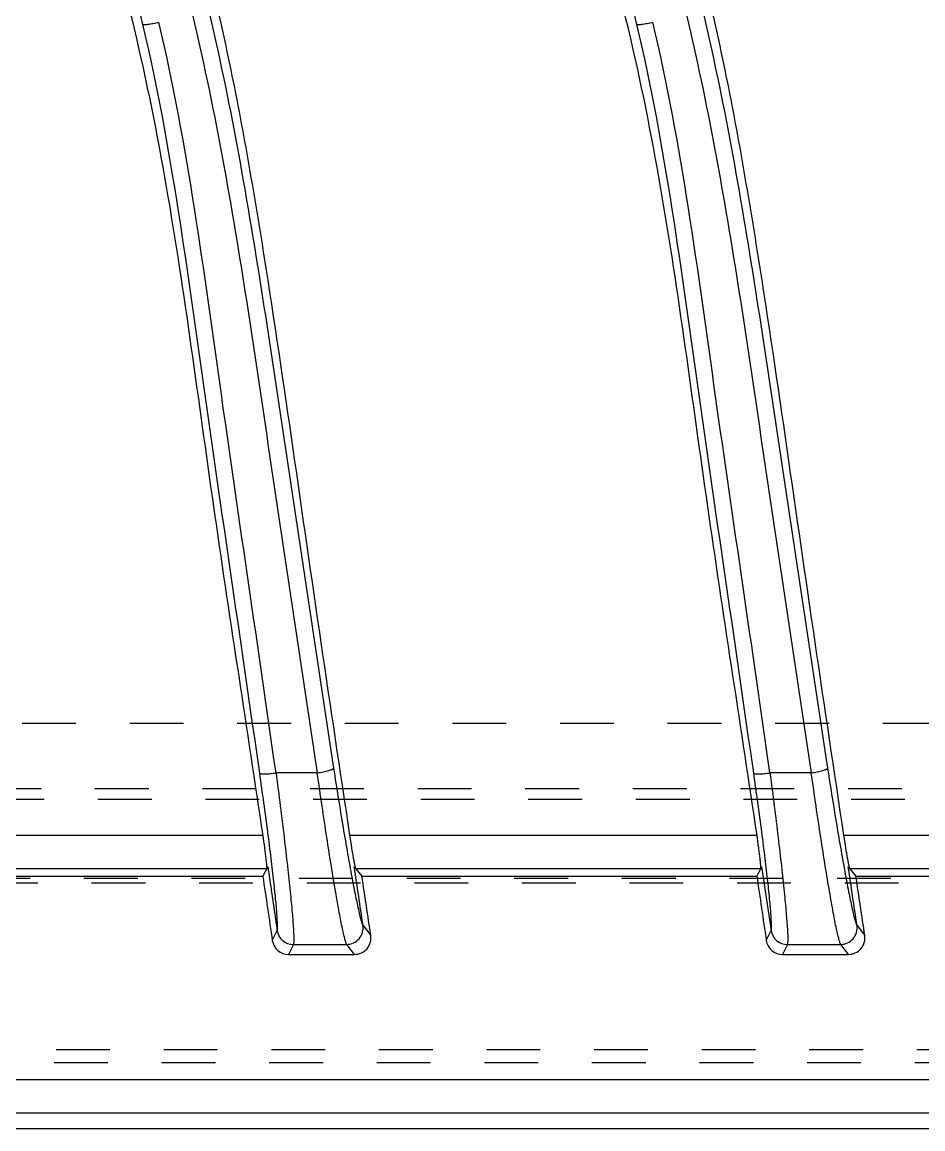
# Model space of a CAD drawing. Header units: millimetres. Extents: x -946 to 3963, y -10008 to 1396.
# Drawn here: x 52.42 to 79.77, y -13.92 to 19.67 of the extents above; entities that cross this region are included whole.
import ezdxf

# ---------------------------------------------------------------- set-up
doc = ezdxf.new("R2010")
doc.units = ezdxf.units.MM
doc.header["$LTSCALE"] = 16.335
doc.linetypes.add('HIDDEN', pattern=[0.2, 0.1, -0.1])
doc.layers.get('0').update_dxf_attribs({"linetype": 'CONTINUOUS'})
doc.layers.add('DEFAULT_2', color=8, linetype='HIDDEN')

msp = doc.modelspace()

# ---------------------------------------------------------------- linework, layer by layer
at = {"color": 7, "linetype": 'Continuous'}
for p, q in [((61.384, -3.115), (60.13, -3.115)), ((76.384, -3.115), (75.13, -3.115)), ((59.736, -5.018), (47.365, -5.018)), ((74.736, -5.018), (62.365, -5.018)), ((89.736, -5.018), (77.365, -5.018)), ((47.548, -6.017), (59.851, -6.017)), ((59.877, -5.967), (59.728, -6.25)), ((59.877, -5.967), (60.163, -7.895)), ((62.507, -5.967), (62.74, -6.25)), ((62.548, -6.017), (74.851, -6.017)), ((74.877, -5.967), (74.728, -6.25)), ((74.877, -5.967), (75.163, -7.895)), ((77.507, -5.967), (77.74, -6.25)), ((77.548, -6.017), (89.851, -6.017)), ((47.74, -6.25), (59.728, -6.25)), ((62.74, -6.25), (74.728, -6.25)), ((77.74, -6.25), (89.728, -6.25)), ((60.017, -8.199), (60.163, -7.895)), ((62.773, -7.748), (63.009, -8.052)), ((75.017, -8.199), (75.163, -7.895)), ((77.773, -7.748), (78.009, -8.052)), ((60.657, -8.322), (60.511, -8.625)), ((60.657, -8.322), (62.279, -8.322)), ((62.515, -8.625), (62.279, -8.322)), ((75.657, -8.322), (75.511, -8.625)), ((75.657, -8.322), (77.279, -8.322)), ((77.515, -8.625), (77.279, -8.322)), ((60.511, -8.625), (62.515, -8.625)), ((75.511, -8.625), (77.515, -8.625)), ((113.459, -12.431), (-62.541, -12.431)), ((-62.517, -13.429), (113.434, -13.429)), ((139.64, -13.919), (-83.119, -13.919))]:
    msp.add_line(p, q, dxfattribs=at)
for centre, radius, start, end in [((60.658, -7.82), 0.501, 188.5979, 269.9297), ((62.277, -7.82), 0.501, 270.1387, 8.1157), ((75.658, -7.82), 0.501, 188.5979, 269.9297), ((77.277, -7.82), 0.501, 270.1387, 8.1157), ((60.511, -8.126), 0.499, 188.3938, 270.0061), ((75.511, -8.126), 0.499, 188.3938, 270.0061)]:
    msp.add_arc(centre, radius, start, end, dxfattribs=at)
for centre, major_axis, ratio, start_param, end_param in [((5245.829, 765.667), (4124.678, 3238.736), 0.999193, 2.623347, 2.623723), ((-1576.296, -250.811), (1641.435, -228.537), 0.999338, 0.285537, 0.286637), ((5260.829, 765.667), (4124.678, 3238.736), 0.999193, 2.623347, 2.623723), ((-1561.296, -250.811), (1641.435, -228.537), 0.999338, 0.285537, 0.286637)]:
    msp.add_ellipse(centre, major_axis=major_axis, ratio=ratio, start_param=start_param, end_param=end_param, dxfattribs=at)
for points, knots in [([(41.662, 86.581), (41.662, 82.63), (41.896, 76.699), (42.675, 68.834), (43.359, 63.94), (44.016, 60.043), (44.562, 57.129), (45.176, 54.23), (45.858, 51.345), (46.471, 48.952), (46.953, 47.036), (47.318, 45.599), (47.718, 44.171), (48.184, 42.763), (48.728, 41.383), (49.545, 39.582), (50.747, 37.42), (52.292, 34.891), (53.785, 32.329), (55.144, 29.692), (56.31, 26.964), (57.595, 23.224), (58.554, 19.382), (59.285, 15.499), (59.931, 11.6), (60.644, 6.712), (61.484, 0.844), (62.073, -3.064), (62.365, -5.018)], [0, 0, 0, 0, 0.124968, 0.187465, 0.249961, 0.281211, 0.31246, 0.343711, 0.374959, 0.406206, 0.421837, 0.43747, 0.453094, 0.468719, 0.484358, 0.499999, 0.531246, 0.562507, 0.593754, 0.625011, 0.656262, 0.68752, 0.750005, 0.781257, 0.812506, 0.875004, 0.937502, 1, 1, 1, 1]), ([(56.662, 86.581), (56.662, 82.63), (56.896, 76.699), (57.675, 68.834), (58.359, 63.94), (59.016, 60.043), (59.562, 57.129), (60.176, 54.23), (60.858, 51.345), (61.471, 48.952), (61.953, 47.036), (62.318, 45.599), (62.718, 44.171), (63.184, 42.763), (63.728, 41.383), (64.545, 39.582), (65.747, 37.42), (67.292, 34.891), (68.785, 32.329), (70.144, 29.692), (71.31, 26.964), (72.595, 23.224), (73.554, 19.382), (74.285, 15.499), (74.931, 11.6), (75.644, 6.712), (76.484, 0.844), (77.073, -3.064), (77.365, -5.018)], [0, 0, 0, 0, 0.124968, 0.187465, 0.249961, 0.281211, 0.31246, 0.343711, 0.374959, 0.406206, 0.421837, 0.43747, 0.453094, 0.468719, 0.484358, 0.499999, 0.531246, 0.562507, 0.593754, 0.625011, 0.656262, 0.68752, 0.750005, 0.781257, 0.812506, 0.875004, 0.937502, 1, 1, 1, 1]), ([(71.662, 86.581), (71.662, 82.63), (71.896, 76.699), (72.675, 68.834), (73.359, 63.94), (74.016, 60.043), (74.562, 57.129), (75.176, 54.23), (75.858, 51.345), (76.471, 48.952), (76.953, 47.036), (77.318, 45.599), (77.718, 44.171), (78.184, 42.763), (78.728, 41.383), (79.545, 39.582), (80.747, 37.42), (82.292, 34.891), (83.785, 32.329), (85.144, 29.692), (86.31, 26.964), (87.595, 23.224), (88.554, 19.382), (89.285, 15.499), (89.931, 11.6), (90.644, 6.712), (91.484, 0.844), (92.073, -3.064), (92.365, -5.018)], [0, 0, 0, 0, 0.124968, 0.187465, 0.249961, 0.281211, 0.31246, 0.343711, 0.374959, 0.406206, 0.421837, 0.43747, 0.453094, 0.468719, 0.484358, 0.499999, 0.531246, 0.562507, 0.593754, 0.625011, 0.656262, 0.68752, 0.750005, 0.781257, 0.812506, 0.875004, 0.937502, 1, 1, 1, 1]), ([(56.088, 19.602), (55.812, 20.763), (55.191, 23.072), (54.017, 26.467), (52.581, 29.791), (51.402, 31.91), (50.782, 32.961)], [0, 0, 0, 0, 0.248265, 0.496619, 0.746256, 1, 1, 1, 1]), ([(71.088, 19.602), (70.812, 20.763), (70.191, 23.072), (69.017, 26.467), (67.581, 29.791), (66.402, 31.91), (65.782, 32.961)], [0, 0, 0, 0, 0.248265, 0.496619, 0.746256, 1, 1, 1, 1]), ([(59.736, -5.018), (59.496, -3.403), (59.006, -0.174), (58.273, 4.67), (57.609, 9.524), (56.661, 15.984), (55.258, 22.399), (52.872, 28.496), (51.35, 31.398), (50.515, 32.803)], [0, 0, 0, 0, 0.124971, 0.249941, 0.374913, 0.499883, 0.749829, 0.874927, 1, 1, 1, 1]), ([(74.736, -5.018), (74.496, -3.403), (74.006, -0.174), (73.273, 4.67), (72.609, 9.524), (71.661, 15.984), (70.258, 22.399), (67.872, 28.496), (66.35, 31.398), (65.515, 32.803)], [0, 0, 0, 0, 0.124971, 0.249941, 0.374913, 0.499883, 0.749829, 0.874927, 1, 1, 1, 1]), ([(54.083, 31.075), (55.453, 28.467), (57.041, 24.303), (58.451, 18.595), (59.259, 14.277), (59.936, 9.956), (60.579, 5.639), (61.223, 1.329), (61.657, -1.542), (61.878, -2.976)], [0, 0, 0, 0, 0.251921, 0.377726, 0.502732, 0.627362, 0.751741, 0.875924, 1, 1, 1, 1]), ([(69.083, 31.075), (70.453, 28.467), (72.041, 24.303), (73.451, 18.595), (74.259, 14.277), (74.936, 9.956), (75.579, 5.639), (76.223, 1.329), (76.657, -1.542), (76.878, -2.976)], [0, 0, 0, 0, 0.251921, 0.377726, 0.502732, 0.627362, 0.751741, 0.875924, 1, 1, 1, 1]), ([(53.623, 30.794), (54.308, 29.504), (55.522, 26.841), (57.38, 21.303), (58.843, 14.149), (60.067, 5.507), (60.952, -0.242), (61.384, -3.115)], [0, 0, 0, 0, 0.125341, 0.250613, 0.500729, 0.750551, 1, 1, 1, 1]), ([(68.623, 30.794), (69.308, 29.504), (70.522, 26.841), (72.38, 21.303), (73.843, 14.149), (75.067, 5.507), (75.952, -0.242), (76.384, -3.115)], [0, 0, 0, 0, 0.125341, 0.250613, 0.500729, 0.750551, 1, 1, 1, 1]), ([(56.088, 19.602), (56.091, 19.598), (56.108, 19.595), (56.137, 19.594), (56.184, 19.598), (56.273, 19.609), (56.405, 19.633), (56.516, 19.657), (56.574, 19.67)], [0, 0, 0, 0, 0.029507, 0.091032, 0.185111, 0.310805, 0.639099, 1, 1, 1, 1]), ([(59.636, -3.124), (59.363, -1.222), (58.813, 2.582), (57.975, 8.287), (57.204, 13.981), (56.529, 17.75), (56.088, 19.602)], [0, 0, 0, 0, 0.250489, 0.501295, 0.751825, 1, 1, 1, 1]), ([(60.13, -3.115), (59.857, -1.213), (59.307, 2.594), (58.469, 8.306), (57.696, 14.019), (57.018, 17.806), (56.574, 19.67)], [0, 0, 0, 0, 0.250024, 0.500302, 0.750758, 1, 1, 1, 1]), ([(71.088, 19.602), (71.091, 19.598), (71.108, 19.595), (71.137, 19.594), (71.184, 19.598), (71.273, 19.609), (71.405, 19.633), (71.516, 19.657), (71.574, 19.67)], [0, 0, 0, 0, 0.029507, 0.091032, 0.185111, 0.310805, 0.639099, 1, 1, 1, 1]), ([(74.636, -3.124), (74.363, -1.222), (73.813, 2.582), (72.975, 8.287), (72.204, 13.981), (71.529, 17.75), (71.088, 19.602)], [0, 0, 0, 0, 0.250489, 0.501295, 0.751825, 1, 1, 1, 1]), ([(75.13, -3.115), (74.857, -1.213), (74.307, 2.594), (73.469, 8.306), (72.696, 14.019), (72.018, 17.806), (71.574, 19.67)], [0, 0, 0, 0, 0.250024, 0.500302, 0.750758, 1, 1, 1, 1]), ([(61.384, -3.115), (61.445, -3.106), (61.562, -3.085), (61.713, -3.051), (61.816, -3.019), (61.863, -2.994), (61.878, -2.982), (61.878, -2.976)], [0, 0, 0, 0, 0.355667, 0.682096, 0.903263, 0.966961, 1, 1, 1, 1]), ([(61.878, -2.976), (61.971, -3.575), (62.11, -4.442), (62.298, -5.541), (62.424, -6.238), (62.535, -6.817), (62.63, -7.261), (62.696, -7.541), (62.743, -7.686), (62.762, -7.733), (62.773, -7.748)], [0, 0, 0, 0, 0.37436, 0.541579, 0.688687, 0.811348, 0.905747, 0.968928, 0.98842, 1, 1, 1, 1]), ([(76.384, -3.115), (76.445, -3.106), (76.562, -3.085), (76.713, -3.051), (76.816, -3.019), (76.863, -2.994), (76.878, -2.982), (76.878, -2.976)], [0, 0, 0, 0, 0.355667, 0.682096, 0.903263, 0.966961, 1, 1, 1, 1]), ([(76.878, -2.976), (76.971, -3.575), (77.11, -4.442), (77.298, -5.541), (77.424, -6.238), (77.535, -6.817), (77.63, -7.261), (77.696, -7.541), (77.743, -7.686), (77.762, -7.733), (77.773, -7.748)], [0, 0, 0, 0, 0.37436, 0.541579, 0.688687, 0.811348, 0.905747, 0.968928, 0.98842, 1, 1, 1, 1]), ([(60.163, -7.895), (60.169, -7.878), (60.174, -7.83), (60.176, -7.74), (60.172, -7.61), (60.158, -7.362), (60.123, -6.961), (60.062, -6.381), (59.98, -5.684), (59.841, -4.585), (59.721, -3.721), (59.635, -3.124)], [0, 0, 0, 0, 0.010917, 0.029705, 0.056592, 0.091671, 0.185367, 0.307909, 0.455421, 0.623443, 1, 1, 1, 1]), ([(59.636, -3.123), (59.638, -3.128), (59.653, -3.136), (59.704, -3.146), (59.808, -3.147), (59.958, -3.137), (60.072, -3.124), (60.13, -3.115)], [0, 0, 0, 0, 0.031673, 0.092671, 0.316242, 0.644191, 1, 1, 1, 1]), ([(60.13, -3.116), (60.174, -3.452), (60.259, -4.105), (60.375, -5.05), (60.475, -5.917), (60.557, -6.679), (60.618, -7.312), (60.653, -7.748), (60.667, -8.018), (60.671, -8.158), (60.668, -8.254), (60.664, -8.306), (60.657, -8.322)], [0, 0, 0, 0, 0.194137, 0.377438, 0.545452, 0.69374, 0.816498, 0.909666, 0.944567, 0.97137, 0.989876, 1, 1, 1, 1]), ([(62.279, -8.322), (62.268, -8.306), (62.249, -8.255), (62.22, -8.158), (62.186, -8.017), (62.126, -7.748), (62.042, -7.311), (61.93, -6.678), (61.804, -5.917), (61.668, -5.051), (61.526, -4.106), (61.432, -3.452), (61.384, -3.116)], [0, 0, 0, 0, 0.010913, 0.030167, 0.057638, 0.093108, 0.187054, 0.310002, 0.457812, 0.624942, 0.807105, 1, 1, 1, 1]), ([(75.163, -7.895), (75.169, -7.878), (75.174, -7.83), (75.176, -7.74), (75.172, -7.61), (75.158, -7.362), (75.123, -6.961), (75.062, -6.381), (74.98, -5.684), (74.841, -4.585), (74.721, -3.721), (74.635, -3.124)], [0, 0, 0, 0, 0.010917, 0.029705, 0.056592, 0.091671, 0.185367, 0.307909, 0.455421, 0.623443, 1, 1, 1, 1]), ([(74.636, -3.123), (74.638, -3.128), (74.653, -3.136), (74.704, -3.146), (74.808, -3.147), (74.958, -3.137), (75.072, -3.124), (75.13, -3.115)], [0, 0, 0, 0, 0.031673, 0.092671, 0.316242, 0.644191, 1, 1, 1, 1]), ([(75.13, -3.116), (75.174, -3.452), (75.259, -4.105), (75.375, -5.05), (75.475, -5.917), (75.557, -6.679), (75.618, -7.312), (75.653, -7.748), (75.667, -8.018), (75.671, -8.158), (75.668, -8.254), (75.664, -8.306), (75.657, -8.322)], [0, 0, 0, 0, 0.194137, 0.377438, 0.545452, 0.69374, 0.816498, 0.909666, 0.944567, 0.97137, 0.989876, 1, 1, 1, 1]), ([(77.279, -8.322), (77.268, -8.306), (77.249, -8.255), (77.22, -8.158), (77.186, -8.017), (77.126, -7.748), (77.042, -7.311), (76.93, -6.678), (76.804, -5.917), (76.668, -5.051), (76.526, -4.106), (76.432, -3.452), (76.384, -3.116)], [0, 0, 0, 0, 0.010913, 0.030167, 0.057638, 0.093108, 0.187054, 0.310002, 0.457812, 0.624942, 0.807105, 1, 1, 1, 1]), ([(59.851, -6.017), (59.855, -6.009), (59.851, -5.976), (59.851, -5.915), (59.84, -5.82), (59.828, -5.697), (59.809, -5.549), (59.78, -5.32), (59.754, -5.141), (59.736, -5.018)], [0, 0, 0, 0, 0.028088, 0.090924, 0.186454, 0.311407, 0.461047, 0.630347, 1, 1, 1, 1]), ([(62.365, -5.018), (62.384, -5.141), (62.42, -5.371), (62.465, -5.641), (62.499, -5.82), (62.518, -5.916), (62.535, -5.977), (62.542, -6.009), (62.548, -6.017)], [0, 0, 0, 0, 0.367329, 0.684837, 0.809826, 0.906071, 0.970228, 1, 1, 1, 1]), ([(74.851, -6.017), (74.855, -6.009), (74.851, -5.976), (74.851, -5.915), (74.84, -5.82), (74.828, -5.697), (74.809, -5.549), (74.78, -5.32), (74.754, -5.141), (74.736, -5.018)], [0, 0, 0, 0, 0.028088, 0.090924, 0.186454, 0.311407, 0.461047, 0.630347, 1, 1, 1, 1]), ([(77.365, -5.018), (77.384, -5.141), (77.42, -5.371), (77.465, -5.641), (77.499, -5.82), (77.518, -5.916), (77.535, -5.977), (77.542, -6.009), (77.548, -6.017)], [0, 0, 0, 0, 0.367329, 0.684837, 0.809826, 0.906071, 0.970228, 1, 1, 1, 1]), ([(62.515, -8.625), (62.654, -8.625), (62.945, -8.496), (63.029, -8.189), (63.009, -8.052)], [0, 0, 0, 0, 0.499971, 1, 1, 1, 1]), ([(77.515, -8.625), (77.654, -8.625), (77.945, -8.496), (78.029, -8.189), (78.009, -8.052)], [0, 0, 0, 0, 0.499971, 1, 1, 1, 1])]:
    msp.add_open_spline(points, degree=3, knots=knots, dxfattribs=at)
for points in [[(62.773, -7.748), (62.684, -7.155), (62.596, -6.561), (62.507, -5.967)], [(77.773, -7.748), (77.684, -7.155), (77.596, -6.561), (77.507, -5.967)]]:
    msp.add_open_spline(points, degree=3, dxfattribs=at)
at = {"layer": 'DEFAULT_2', "color": 8, "linetype": 'HIDDEN'}
for p, q in [((-84.794, -1.602), (141.207, -1.602)), ((141.207, -3.599), (-84.794, -3.599)), ((141.298, -3.919), (-84.742, -3.919)), ((140.873, -6.319), (-85.973, -6.319)), ((-85.951, -6.456), (140.851, -6.456)), ((140.03, -11.516), (-83.509, -11.516)), ((139.965, -11.919), (-83.443, -11.919))]:
    msp.add_line(p, q, dxfattribs=at)

doc.saveas('drawing.dxf')
